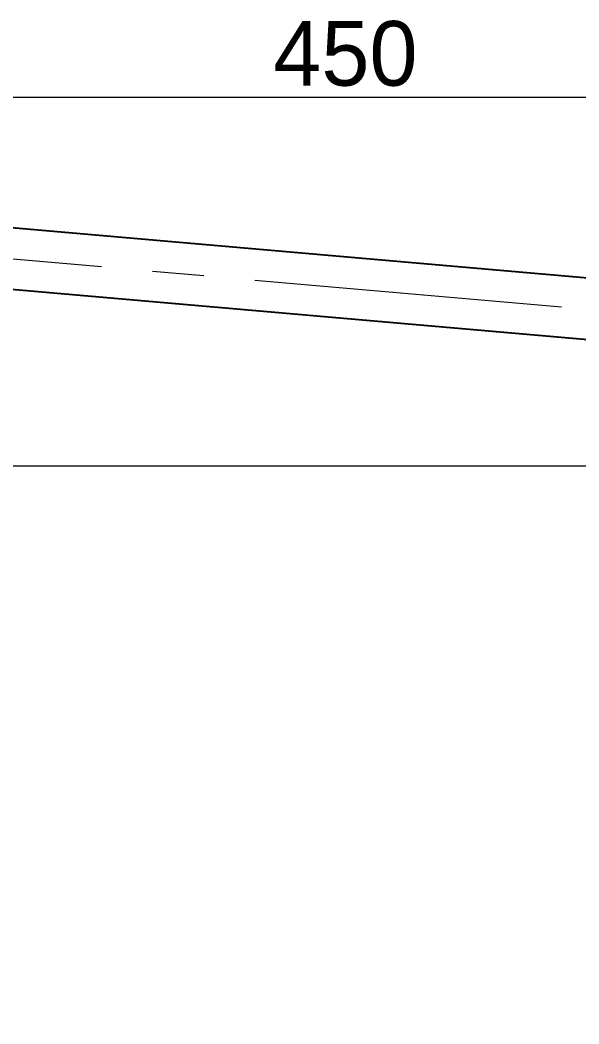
# Model space of a CAD drawing. Extents: x 0 to 3160, y 0 to 2315.
# Drawn here: x 1762.3 to 1935.1, y 1148.7 to 1459.4 of the extents above; entities that cross this region are included whole.
import ezdxf

# ---------------------------------------------------------------- set-up
doc = ezdxf.new("R2010")
doc.units = 0
doc.header["$LTSCALE"] = 10
doc.header["$MEASUREMENT"] = 0
doc.header["$PDMODE"] = 3
doc.header["$PDSIZE"] = -10
doc.linetypes.add('CENTER2', pattern=[28.575, 19.05, -3.175, 3.175, -3.175])
doc.layers.get('0').update_dxf_attribs({"linetype": 'CONTINUOUS'})
doc.layers.get('DEFPOINTS').update_dxf_attribs({"linetype": 'CONTINUOUS'})
doc.layers.add('Cneter', color=1, linetype='CENTER2', lineweight=13)
doc.layers.add('DEF_LAYER_ASSEM_MEMBER', color=7, linetype='CONTINUOUS')
doc.styles.add('Daelim Dimension', font='\x7f\x7f\x7f\x7f.TTF')
doc.dimstyles.new('DEFAULT', dxfattribs={"dimscale": 2, "dimtxt": 2, "dimasz": 2, "dimexe": 0, "dimexo": 2, "dimgap": 1, "dimtad": 1, "dimdec": 1, "dimzin": 9, "dimdsep": 46, "dimtxsty": 'Daelim Dimension', "dimcen": 0.5, "dimclrd": 252, "dimclre": 252, "dimclrt": 3, "dimadec": 1, "dimazin": 0, "dimtfac": 1, "dimtdec": 1, "dimtix": 1, "dimtmove": 0, "dimatfit": 3, "dimfxl": 0, "dimtolj": 1, "dimtzin": 1, "dimlwd": 9, "dimlwe": 9, "dimarcsym": 0})

# ---------------------------------------------------------------- blocks, each defined once
blk = doc.blocks.new('*D9')
at = {"color": 5, "lineweight": 9, "ltscale": 0.5}
for p, q in [((1659.11, 1273.86), (1659.11, 1437.38)), ((2058.63, 1435.38), (1667.11, 1435.38)), ((2066.63, 1346.08), (2066.63, 1437.38))]:
    blk.add_line(p, q, dxfattribs=at)
at = {"color": 5, "ltscale": 0.5}
for points in [[(1667.11, 1436.71), (1667.11, 1434.04), (1659.11, 1435.38)], [(2058.63, 1436.71), (2058.63, 1434.04), (2066.63, 1435.38)]]:
    blk.add_solid(points, dxfattribs=at)
at = {"layer": 'DEFPOINTS', "color": 0, "ltscale": 0.5}
for p in [(1659.11, 1435.38), (2066.63, 1342.08), (1659.11, 1269.86)]:
    blk.add_point(p, dxfattribs=at)
at = {"color": 7, "ltscale": 0.5, "insert": (1862.87, 1459.09), "char_height": 20, "attachment_point": 2, "style": 'Daelim Dimension'}
blk.add_mtext('\\A1;450', dxfattribs=at)
blk = doc.blocks.new('*D11')
at = {"color": 5, "lineweight": 9, "ltscale": 0.5}
for p, q in [((1750.51, 1321.47), (2345.83, 1321.47)), ((2343.83, 454.19), (2343.83, 1313.47)), ((2190, 446.19), (2345.83, 446.19))]:
    blk.add_line(p, q, dxfattribs=at)
at = {"color": 5, "ltscale": 0.5}
for points in [[(2342.5, 1313.47), (2345.17, 1313.47), (2343.83, 1321.47)], [(2342.5, 454.19), (2345.17, 454.19), (2343.83, 446.19)]]:
    blk.add_solid(points, dxfattribs=at)
at = {"layer": 'DEFPOINTS', "color": 0, "ltscale": 0.5}
for p in [(1746.51, 1321.47), (2343.83, 1321.47), (2186, 446.19)]:
    blk.add_point(p, dxfattribs=at)
at = {"color": 7, "ltscale": 0.5, "insert": (2328.13, 915.53), "char_height": 20, "attachment_point": 5, "rotation": 90, "style": 'Daelim Dimension'}
blk.add_mtext('\\A1;(1140)', dxfattribs=at)

msp = doc.modelspace()

# ---------------------------------------------------------------- linework, layer by layer
at = {"layer": 'Cneter', "lineweight": 5, "ltscale": 0.5}
msp.add_line((1692.53, 1391.39), (2043.23, 1360.71), dxfattribs=at)
at = {"layer": 'DEF_LAYER_ASSEM_MEMBER', "color": 7, "linetype": 'Continuous'}
for p, q in [((2040.07, 1370.52), (1697.34, 1400.51)), ((2038.41, 1351.59), (1695.68, 1381.58))]:
    msp.add_line(p, q, dxfattribs=at)

# ---------------------------------------------------------------- dimensions: what is measured, and where the dimension line sits
at = {"color": 5, "ltscale": 0.5}
for base, p1, p2, angle, text, picture, middle in [((1659.11, 1435.38), (2066.63, 1342.08), (1659.11, 1269.86), 180, '450', '*D9', (1862.87, 1435.38)), ((2343.83, 1321.47), (2186, 446.19), (1746.51, 1321.47), 90, '(1140)', '*D11', (2343.83, 915.53))]:
    dim = msp.add_linear_dim(base=base, p1=p1, p2=p2, angle=angle, text=text, dimstyle='DEFAULT', override={"dimtxt": 10, "dimasz": 4, "dimexe": 1, "dimdec": 0, "dimclrd": 5, "dimclre": 5, "dimclrt": 7}, dxfattribs=at)
    dim.commit()
    dim.dimension.update_dxf_attribs({"geometry": picture, "text_midpoint": middle, "dimtype": 160})

doc.saveas('drawing.dxf')
